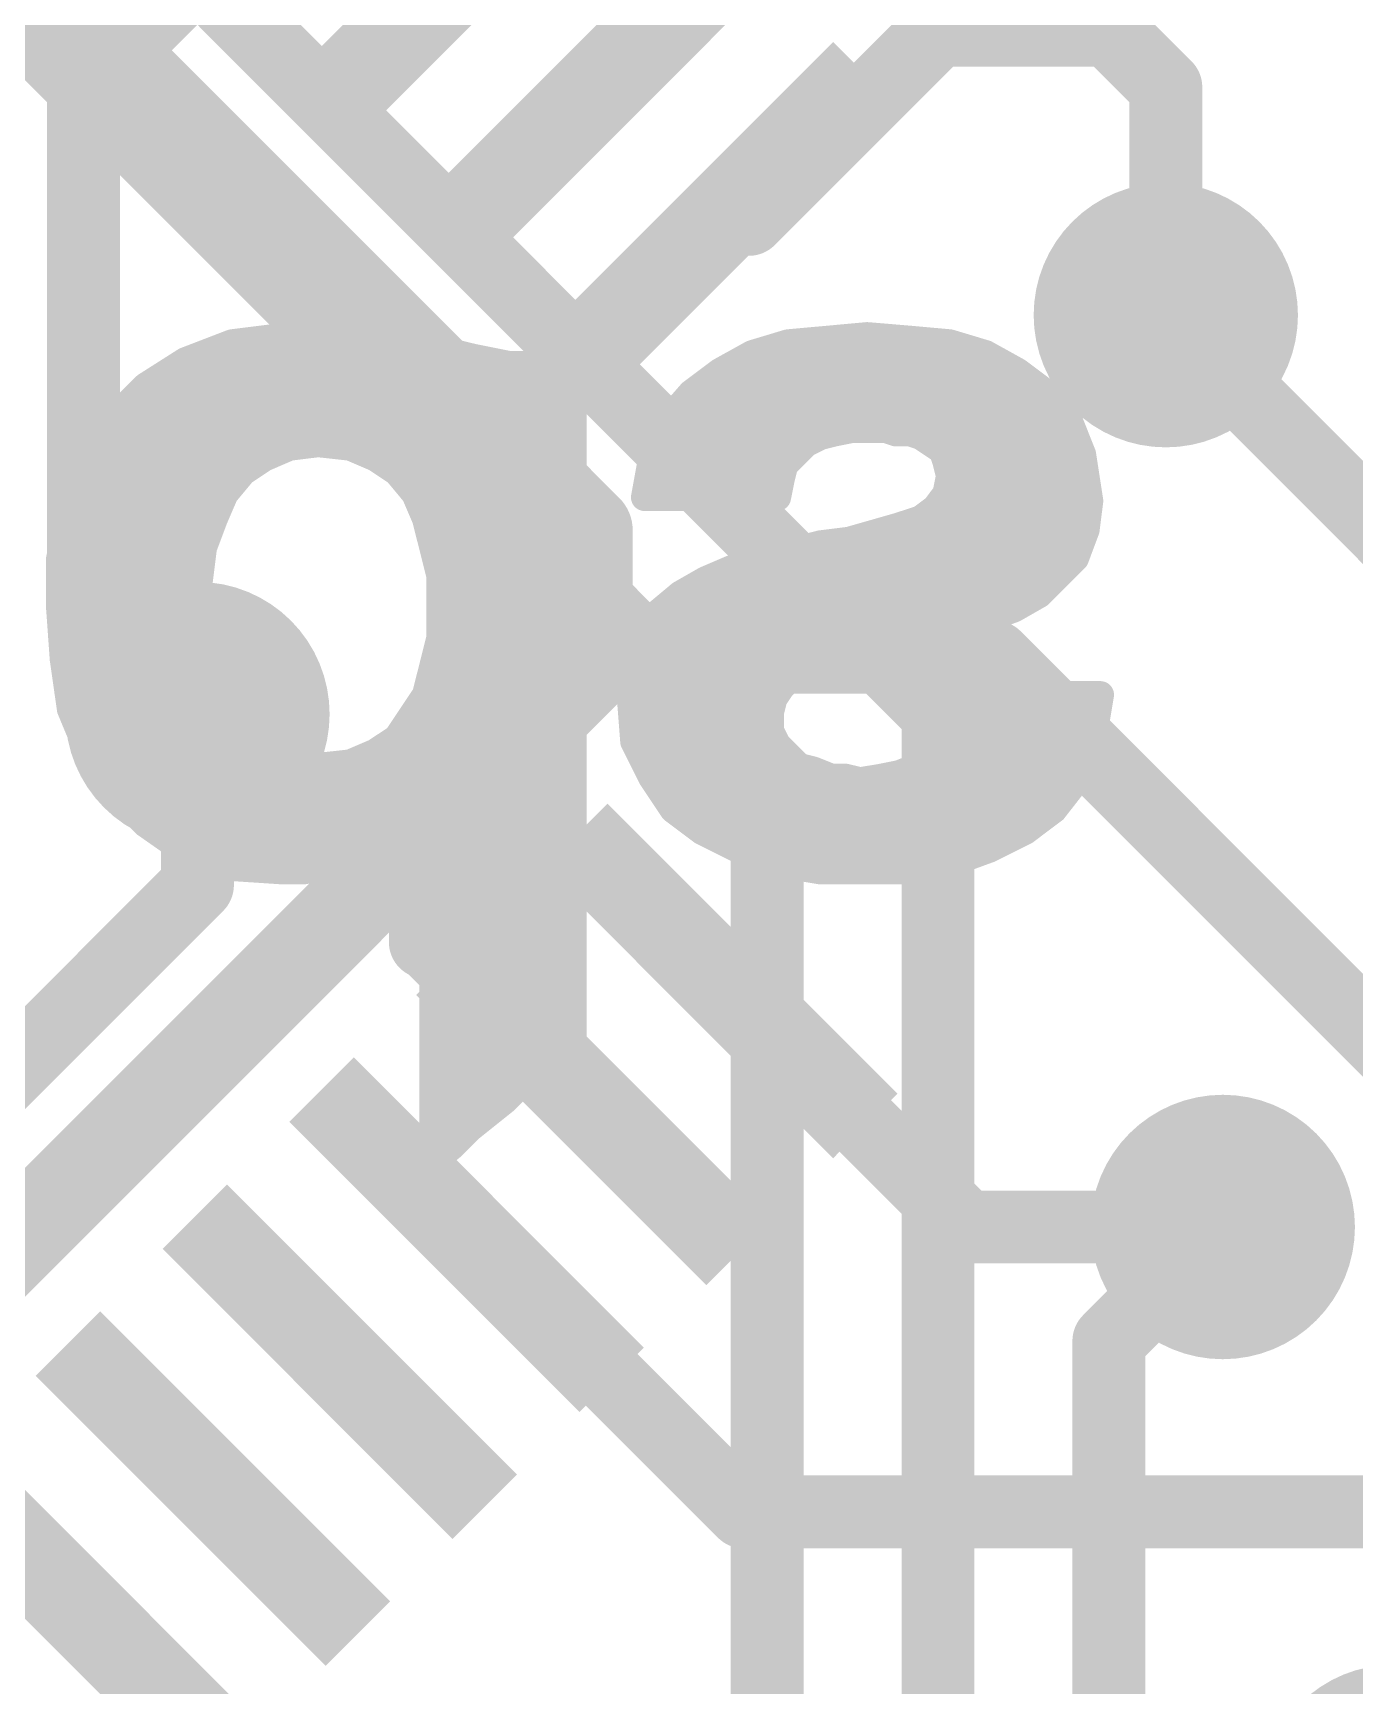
# Model space of a CAD drawing. Extents: x -17.9 to 25.5, y -0.1 to 79.8.
# Drawn here: x 15.734 to 19.418, y 33.805 to 38.41 of the extents above; entities that cross this region are included whole.
import ezdxf

# ---------------------------------------------------------------- set-up
doc = ezdxf.new("R2010")
doc.units = 0
for name, color, linetype in [('1', 12, 'CONTINUOUS'), ('16', 132, 'CONTINUOUS'), ('18', 110, 'CONTINUOUS'), ('21', 41, 'CONTINUOUS'), ('22', 40, 'CONTINUOUS')]:
    doc.layers.add(name, color=color, linetype=linetype)

# ---------------------------------------------------------------- blocks, each defined once
blk = doc.blocks.new('RECT')
blk.add_solid([(-0.5, -0.5), (0.5, -0.5), (-0.5, 0.5), (0.5, 0.5)])
blk = doc.blocks.new('ROUNDV')
at = {"const_width": 0.5}
blk.add_lwpolyline([(0, -0.25, 1), (0, 0.25, 1), (0, -0.25)], format="xyb", dxfattribs=at)

msp = doc.modelspace()

# ---------------------------------------------------------------- linework, layer by layer
at = {"layer": '1', "const_width": 0.2032}
for points in [[(17.2962, 38.2512), (18.0975, 39.0525)], [(16.5676, 38.9513), (15.875, 38.2587)], [(17.7294, 37.8907), (18.2563, 38.4175)], [(18.2563, 38.4175), (18.7325, 38.4175)], [(18.7325, 38.4175), (18.8912, 38.2587)], [(15.875, 38.2587), (15.875, 36.83)], [(17.2962, 38.2442), (17.2962, 38.2512)], [(18.8912, 38.2587), (18.8912, 37.6238)], [(17.6497, 37.8907), (17.7294, 37.8907)], [(15.875, 36.83), (16.1925, 36.5125)], [(17.3038, 36.6713), (16.8275, 36.195)], [(18.415, 36.6713), (17.3038, 36.6713)], [(20.0025, 35.0838), (18.415, 36.6713)], [(16.8275, 36.195), (16.8275, 35.8775)], [(16.8275, 35.8775), (16.8345, 35.8775)], [(16.8345, 35.8775), (17.2962, 35.4158)], [(18.3353, 35.0838), (17.6497, 35.7693)], [(14.4823, 35.4013), (15.882, 34.0016)], [(19.05, 35.0838), (18.3353, 35.0838)], [(17.7149, 34.29), (16.9426, 35.0622)], [(17.7149, 34.29), (20.1613, 34.29)], [(15.882, 34.0016), (15.882, 33.9655)], [(15.882, 33.9655), (16.9863, 32.8612)]]:
    msp.add_lwpolyline(points, dxfattribs=at)
at = {"layer": '1', "const_width": 0.1016}
for points in [[(18.2563, 38.4683, 1), (18.2563, 38.3667)], [(18.2922, 38.3816, 1), (18.2203, 38.4534)], [(18.7684, 38.4534, 1), (18.6966, 38.3816)], [(18.7325, 38.3667, 1), (18.7325, 38.4683)], [(15.9258, 38.2587, 1), (15.8242, 38.2587)], [(17.347, 38.2512, 1), (17.2454, 38.2512)], [(18.942, 38.2587, 1), (18.8405, 38.2587)], [(15.8391, 38.2947, 1), (15.9109, 38.2228)], [(17.2603, 38.2871, 1), (17.3321, 38.2153)], [(18.8553, 38.2228, 1), (18.9272, 38.2947)], [(17.2454, 38.2442, 1), (17.347, 38.2442)], [(17.6497, 37.9415, 1), (17.6497, 37.8399)], [(17.7294, 37.8399, 1), (17.7294, 37.9415)], [(17.6935, 37.9266, 1), (17.7653, 37.8547)], [(18.8405, 37.6238, 1), (18.942, 37.6238)], [(15.9109, 36.8659, 1), (15.8391, 36.7941)], [(15.8242, 36.83, 1), (15.9258, 36.83)], [(17.3038, 36.7221, 1), (17.3038, 36.6204)], [(17.3397, 36.6353, 1), (17.2678, 36.7072)], [(18.4509, 36.7072, 1), (18.3791, 36.6353)], [(18.415, 36.6204, 1), (18.415, 36.7221)], [(16.1566, 36.4766, 1), (16.2284, 36.5484)], [(16.8783, 36.195, 1), (16.7767, 36.195)], [(16.7916, 36.2309, 1), (16.8634, 36.1591)], [(16.8275, 35.9283, 1), (16.8275, 35.8267)], [(16.8704, 35.9134, 1), (16.7986, 35.8416)], [(16.8345, 35.8267, 1), (16.8345, 35.9283)], [(16.7767, 35.8775, 1), (16.8783, 35.8775)], [(17.6857, 35.8053, 1), (17.6138, 35.7334)], [(17.2603, 35.3799, 1), (17.3321, 35.4517)], [(18.3353, 35.1346, 1), (18.3353, 35.0329)], [(19.05, 35.0329, 1), (19.05, 35.1346)], [(16.9786, 35.0982, 1), (16.9067, 35.0263)], [(18.2994, 35.0478, 1), (18.3713, 35.1197)], [(17.7149, 34.3408, 1), (17.7149, 34.2392)], [(17.679, 34.2541, 1), (17.7508, 34.3259)], [(15.9328, 34.0016, 1), (15.8312, 34.0016)], [(15.8461, 33.9657, 1), (15.9179, 34.0375)], [(15.9179, 34.0014, 1), (15.8461, 33.9296)], [(15.8312, 33.9655, 1), (15.9328, 33.9655)]]:
    msp.add_lwpolyline(points, format="xyb", dxfattribs=at)
at = {"layer": '16', "const_width": 0.2032}
for points in [[(17.78, 36.3538), (14.7637, 39.37)], [(18.2563, 36.5125), (15.5575, 39.2112)], [(20.7963, 35.7188), (18.8912, 37.6238)], [(16.1925, 36.0363), (16.1925, 36.5125)], [(18.2563, 36.5125), (18.2563, 24.9238)], [(17.78, 36.3538), (17.78, 24.6063)], [(15.5575, 35.4013), (16.1925, 36.0363)], [(18.7325, 34.7662), (19.05, 35.0838)], [(18.7325, 25.5587), (18.7325, 34.7662)]]:
    msp.add_lwpolyline(points, dxfattribs=at)
at = {"layer": '16', "const_width": 0.1016}
for points in [[(18.9272, 37.6597, 1), (18.8553, 37.5878)], [(16.2433, 36.5125, 1), (16.1417, 36.5125)], [(18.3071, 36.5125, 1), (18.2055, 36.5125)], [(18.2203, 36.4766, 1), (18.2922, 36.5484)], [(17.8308, 36.3538, 1), (17.7292, 36.3538)], [(17.7441, 36.3178, 1), (17.8159, 36.3897)], [(16.2284, 36.0003, 1), (16.1566, 36.0722)], [(16.1417, 36.0363, 1), (16.2433, 36.0363)], [(19.0859, 35.0478, 1), (19.0141, 35.1197)], [(18.7833, 34.7662, 1), (18.6817, 34.7662)], [(18.6966, 34.8022, 1), (18.7684, 34.7303)]]:
    msp.add_lwpolyline(points, format="xyb", dxfattribs=at)
at = {"layer": '21', "const_width": 0.254}
for points in [[(12.8945, 41.4085), (17.2785, 37.0245)], [(17.2785, 37.0245), (17.2785, 36.6355)], [(17.2785, 36.6355), (12.8945, 32.2515)]]:
    msp.add_lwpolyline(points, dxfattribs=at)
at = {"layer": '21', "const_width": 0.127}
for points in [[(17.342, 37.0245, 1), (17.215, 37.0245)], [(17.2336, 36.9796, 1), (17.3234, 37.0694)], [(17.3234, 36.5906, 1), (17.2336, 36.6804)], [(17.215, 36.6355, 1), (17.342, 36.6355)]]:
    msp.add_lwpolyline(points, format="xyb", dxfattribs=at)
at = {"layer": '22', "const_width": 0.0762}
for points in [[(16.2888, 37.5463), (16.1588, 37.4963)], [(16.4488, 37.5663), (16.2888, 37.5463)], [(16.5087, 37.5562), (16.4488, 37.5663)], [(16.5688, 37.5463), (16.5087, 37.5562)], [(16.6288, 37.5363), (16.5688, 37.5463)], [(16.6888, 37.5063), (16.6288, 37.5363)], [(17.8388, 37.5463), (17.7387, 37.5162)], [(17.9488, 37.5562), (17.8388, 37.5463)], [(18.0587, 37.5663), (17.9488, 37.5562)], [(18.1788, 37.5562), (18.0587, 37.5663)], [(18.2888, 37.5463), (18.1788, 37.5562)], [(18.3888, 37.5162), (18.2888, 37.5463)], [(16.1588, 37.4963), (16.0488, 37.4263)], [(16.1496, 37.4904), (16.7152, 37.4904)], [(16.7387, 37.4763), (16.6888, 37.5063)], [(16.9187, 37.5162), (16.8688, 37.5263)], [(16.8688, 37.5263), (16.8688, 37.3463)], [(16.8688, 37.4904), (17.038, 37.4904)], [(16.9588, 37.5063), (16.9187, 37.5162)], [(17.0087, 37.4963), (16.9588, 37.5063)], [(17.0587, 37.4862), (17.0087, 37.4963)], [(17.0988, 37.4862), (17.0587, 37.4862)], [(17.1487, 37.4763), (17.0988, 37.4862)], [(17.7387, 37.5162), (17.6487, 37.4663)], [(17.6922, 37.4904), (18.4353, 37.4904)], [(18.4788, 37.4663), (18.3888, 37.5162)], [(16.7888, 37.4462), (16.7387, 37.4763)], [(16.8287, 37.3963), (16.7888, 37.4462)], [(17.1888, 37.4663), (17.1487, 37.4763)], [(17.2387, 37.4563), (17.1888, 37.4663)], [(17.2387, 35.6163), (17.2387, 37.4563)], [(17.6487, 37.4663), (17.5688, 37.4063)], [(18.5587, 37.4063), (18.4788, 37.4663)], [(16.0488, 37.4263), (15.9588, 37.3362)], [(16.0367, 37.4142), (16.8144, 37.4142)], [(16.8688, 37.3463), (16.8287, 37.3963)], [(16.8688, 37.4142), (17.2387, 37.4142)], [(17.5688, 37.4063), (17.4988, 37.3263)], [(17.5794, 37.4142), (18.5481, 37.4142)], [(18.6188, 37.3362), (18.5587, 37.4063)], [(15.9588, 37.3362), (15.8887, 37.2163)], [(15.9605, 37.338), (17.2387, 37.338)], [(17.4988, 37.3263), (17.4588, 37.2263)], [(17.509, 37.338), (18.6173, 37.338)], [(17.9688, 37.2963), (18.0188, 37.3062)], [(18.0188, 37.3062), (18.1088, 37.3062)], [(18.1088, 37.3062), (18.1388, 37.2963)], [(18.6588, 37.2362), (18.6188, 37.3362)], [(15.9153, 37.2618), (16.4931, 37.2618)], [(16.3788, 37.2263), (16.4488, 37.2563)], [(16.4488, 37.2563), (16.5288, 37.2662)], [(16.5288, 37.2662), (16.6188, 37.2563)], [(16.5688, 37.2618), (17.2387, 37.2618)], [(16.6188, 37.2563), (16.6888, 37.2263)], [(17.473, 37.2618), (17.8843, 37.2618)], [(17.8588, 37.2362), (17.8888, 37.2662)], [(17.8888, 37.2662), (17.9288, 37.2863)], [(17.9288, 37.2863), (17.9688, 37.2963)], [(18.1388, 37.2963), (18.1788, 37.2963)], [(18.1788, 37.2963), (18.2088, 37.2863)], [(18.2088, 37.2863), (18.2387, 37.2662)], [(18.2387, 37.2662), (18.2688, 37.2463)], [(18.2454, 37.2618), (18.6485, 37.2618)], [(15.8887, 37.2163), (15.8388, 37.0862)], [(16.3188, 37.1863), (16.3788, 37.2263)], [(16.6888, 37.2263), (16.7488, 37.1863)], [(17.4588, 37.2263), (17.4388, 37.1163)], [(17.8287, 37.2063), (17.8588, 37.2362)], [(18.2688, 37.2463), (18.2788, 37.2163)], [(18.2788, 37.2163), (18.2888, 37.1763)], [(18.6788, 37.1063), (18.6588, 37.2362)], [(15.877, 37.1856), (16.3182, 37.1856)], [(16.2688, 37.1262), (16.3188, 37.1863)], [(16.7488, 37.1863), (16.7988, 37.1262)], [(16.7493, 37.1856), (17.2387, 37.1856)], [(17.4514, 37.1856), (17.8236, 37.1856)], [(17.8087, 37.1163), (17.8188, 37.1663)], [(17.8188, 37.1663), (17.8287, 37.2063)], [(18.2888, 37.1763), (18.2788, 37.1262)], [(18.2864, 37.1856), (18.6665, 37.1856)], [(16.2387, 37.0562), (16.2688, 37.1262)], [(16.7988, 37.1262), (16.8287, 37.0562)], [(18.2788, 37.1262), (18.2488, 37.0862)], [(15.8388, 37.0862), (15.8088, 36.9462)], [(15.8477, 37.1094), (16.2615, 37.1094)], [(16.806, 37.1094), (17.2387, 37.1094)], [(17.4388, 37.1163), (17.8087, 37.1163)], [(18.2488, 37.0862), (18.2088, 37.0562)], [(18.2661, 37.1094), (18.6783, 37.1094)], [(18.6687, 37.0263), (18.6788, 37.1063)], [(15.8274, 37.0332), (16.2301, 37.0332)], [(16.2088, 36.9763), (16.2387, 37.0562)], [(16.8287, 37.0562), (16.8488, 36.9763)], [(16.8345, 37.0332), (17.2387, 37.0332)], [(18.1487, 37.0363), (18.0787, 37.0162)], [(18.1381, 37.0332), (18.6696, 37.0332)], [(18.2088, 37.0562), (18.1487, 37.0363)], [(18.6388, 36.9462), (18.6687, 37.0263)], [(17.9288, 36.9862), (17.8488, 36.9663)], [(18.0087, 36.9963), (17.9288, 36.9862)], [(18.0787, 37.0162), (18.0087, 36.9963)], [(15.8088, 36.9462), (15.8088, 36.8062)], [(15.8111, 36.957), (16.2063, 36.957)], [(16.1988, 36.8963), (16.2088, 36.9763)], [(16.8488, 36.9763), (16.8688, 36.8963)], [(16.8536, 36.957), (17.2387, 36.957)], [(17.7587, 36.9462), (17.6788, 36.9163)], [(17.8488, 36.9663), (17.7587, 36.9462)], [(17.8071, 36.957), (18.6428, 36.957)], [(18.5888, 36.8963), (18.6388, 36.9462)], [(16.1888, 36.8163), (16.1988, 36.8963)], [(16.8688, 36.8963), (16.8688, 36.7263)], [(17.6788, 36.9163), (17.6088, 36.8863)], [(18.5388, 36.8463), (18.5888, 36.8963)], [(15.8088, 36.8808), (16.1968, 36.8808)], [(16.8688, 36.8808), (17.2387, 36.8808)], [(17.5388, 36.8463), (17.4788, 36.7963)], [(17.6088, 36.8863), (17.5388, 36.8463)], [(17.5992, 36.8808), (18.5733, 36.8808)], [(18.4688, 36.8062), (18.5388, 36.8463)], [(16.1888, 36.8163), (15.8088, 36.8062)], [(15.8088, 36.8062), (16.1888, 36.8163)], [(15.8088, 36.8062), (15.8188, 36.6663)], [(15.8089, 36.8046), (16.19, 36.8046)], [(16.1988, 36.7263), (16.1888, 36.8163)], [(16.8688, 36.8046), (17.2387, 36.8046)], [(17.4788, 36.7963), (17.4388, 36.7362)], [(17.4888, 36.8046), (18.4643, 36.8046)], [(18.3888, 36.7763), (18.4688, 36.8062)], [(18.2288, 36.7263), (18.3087, 36.7563)], [(18.3087, 36.7563), (18.3888, 36.7763)], [(15.8143, 36.7284), (16.1985, 36.7284)], [(16.2088, 36.6463), (16.1988, 36.7263)], [(16.8688, 36.7263), (16.8488, 36.6463)], [(16.8688, 36.7284), (17.2387, 36.7284)], [(17.4388, 36.7362), (17.4088, 36.6563)], [(17.4358, 36.7284), (18.2345, 36.7284)], [(18.0388, 36.6863), (18.1288, 36.7063)], [(18.1288, 36.7063), (18.2288, 36.7263)], [(15.8188, 36.6663), (15.8388, 36.5263)], [(17.8987, 36.6463), (17.9688, 36.6663)], [(17.9688, 36.6663), (18.0388, 36.6863)], [(15.8208, 36.6522), (16.208, 36.6522)], [(16.2288, 36.5663), (16.2088, 36.6463)], [(16.8488, 36.6463), (16.8287, 36.5663)], [(16.8502, 36.6522), (17.2387, 36.6522)], [(17.4088, 36.6563), (17.3987, 36.5663)], [(17.4083, 36.6522), (17.9196, 36.6522)], [(17.8188, 36.5862), (17.8488, 36.6163)], [(17.8488, 36.6163), (17.8987, 36.6463)], [(15.8316, 36.576), (16.2263, 36.576)], [(15.8887, 36.4063), (16.2288, 36.5663)], [(16.2288, 36.5663), (15.8887, 36.4063)], [(16.2688, 36.5063), (16.2288, 36.5663)], [(16.8287, 36.5663), (16.7888, 36.5063)], [(16.8312, 36.576), (17.2387, 36.576)], [(17.3987, 36.5663), (17.4088, 36.4363)], [(17.3998, 36.576), (17.8119, 36.576)], [(17.7988, 36.5562), (17.8188, 36.5862)], [(18.3388, 36.5663), (18.3287, 36.5063)], [(18.3888, 36.5663), (18.3388, 36.5663)], [(18.7088, 36.5663), (18.3888, 36.5663)], [(18.6888, 36.4462), (18.7088, 36.5663)], [(15.8388, 36.5263), (15.8887, 36.4063)], [(17.7888, 36.5162), (17.7988, 36.5562)], [(15.8498, 36.4998), (16.0875, 36.4998)], [(16.0875, 36.4998), (16.2731, 36.4998)], [(16.3087, 36.4462), (16.2688, 36.5063)], [(16.7888, 36.5063), (16.7488, 36.4462)], [(16.7844, 36.4998), (17.2387, 36.4998)], [(17.4039, 36.4998), (17.7888, 36.4998)], [(17.7888, 36.4663), (17.7888, 36.5162)], [(18.3287, 36.5063), (18.3087, 36.4663)], [(18.3255, 36.4998), (18.6977, 36.4998)], [(16.3688, 36.4063), (16.3087, 36.4462)], [(16.7488, 36.4462), (16.6888, 36.4063)], [(17.4088, 36.4363), (17.4588, 36.3362)], [(17.8087, 36.4263), (17.7888, 36.4663)], [(18.3087, 36.4663), (18.2888, 36.4163)], [(18.6487, 36.3362), (18.6888, 36.4462)], [(15.8815, 36.4236), (15.9256, 36.4236)], [(15.8887, 36.4063), (15.9588, 36.2963)], [(15.9256, 36.4236), (16.3427, 36.4236)], [(16.4388, 36.3762), (16.3688, 36.4063)], [(16.6888, 36.4063), (16.6188, 36.3762)], [(16.7148, 36.4236), (17.2387, 36.4236)], [(17.4151, 36.4236), (17.8114, 36.4236)], [(17.8388, 36.3963), (17.8087, 36.4263)], [(17.8688, 36.3663), (17.8388, 36.3963)], [(18.2488, 36.3863), (18.1988, 36.3663)], [(18.2888, 36.4163), (18.2488, 36.3863)], [(18.2917, 36.4236), (18.6805, 36.4236)], [(15.9262, 36.3474), (17.2387, 36.3474)], [(16.5288, 36.3663), (16.4388, 36.3762)], [(16.6188, 36.3762), (16.5288, 36.3663)], [(17.4532, 36.3474), (17.9309, 36.3474)], [(17.4588, 36.3362), (17.5188, 36.2463)], [(17.9088, 36.3563), (17.8688, 36.3663)], [(17.9588, 36.3362), (17.9088, 36.3563)], [(17.9988, 36.3362), (17.9588, 36.3362)], [(18.0388, 36.3263), (17.9988, 36.3362)], [(18.0988, 36.3362), (18.0388, 36.3263)], [(18.1487, 36.3463), (18.0988, 36.3362)], [(18.1988, 36.3663), (18.1487, 36.3463)], [(18.1516, 36.3474), (18.6528, 36.3474)], [(18.5787, 36.2463), (18.6487, 36.3362)], [(15.9588, 36.2963), (16.0488, 36.2063)], [(15.9838, 36.2712), (16.8367, 36.2712)], [(16.8087, 36.2362), (16.8488, 36.2863)], [(16.8488, 36.2863), (16.8488, 35.2662)], [(16.8488, 36.2712), (17.2387, 36.2712)], [(17.5021, 36.2712), (18.5982, 36.2712)], [(17.5188, 36.2463), (17.5988, 36.1863)], [(18.4988, 36.1863), (18.5787, 36.2463)], [(16.0488, 36.2063), (16.1487, 36.1363)], [(16.7688, 36.1962), (16.8087, 36.2362)], [(16.0648, 36.195), (16.7672, 36.195)], [(16.6687, 36.1262), (16.7188, 36.1563)], [(16.7188, 36.1563), (16.7688, 36.1962)], [(16.8488, 36.195), (17.2387, 36.195)], [(17.5871, 36.195), (18.5104, 36.195)], [(17.5988, 36.1863), (17.6988, 36.1363)], [(18.3987, 36.1363), (18.4988, 36.1863)], [(16.1487, 36.1363), (16.2788, 36.0862)], [(16.1941, 36.1188), (16.6464, 36.1188)], [(16.5488, 36.0862), (16.6088, 36.1063)], [(16.6088, 36.1063), (16.6687, 36.1262)], [(16.8488, 36.1188), (17.2387, 36.1188)], [(17.6988, 36.1363), (17.8087, 36.0963)], [(17.7467, 36.1188), (18.3508, 36.1188)], [(18.2888, 36.0963), (18.3987, 36.1363)], [(16.2788, 36.0862), (16.4288, 36.0763)], [(16.4288, 36.0763), (16.4887, 36.0763)], [(16.4887, 36.0763), (16.5488, 36.0862)], [(17.8087, 36.0963), (17.9288, 36.0763)], [(17.9288, 36.0763), (18.1687, 36.0763)], [(18.1687, 36.0763), (18.2888, 36.0963)], [(16.8488, 36.0426), (17.2387, 36.0426)], [(16.8488, 35.9664), (17.2387, 35.9664)], [(16.8488, 35.8902), (17.2387, 35.8902)], [(16.8488, 35.814), (17.2387, 35.814)], [(16.8488, 35.7378), (17.2387, 35.7378)], [(16.8488, 35.6616), (17.2387, 35.6616)], [(17.1888, 35.5663), (17.2387, 35.6163)], [(16.8488, 35.5854), (17.2079, 35.5854)], [(17.1388, 35.5263), (17.1888, 35.5663)], [(16.8488, 35.5092), (17.1217, 35.5092)], [(17.0988, 35.4862), (17.1388, 35.5263)], [(17.0488, 35.4363), (17.0988, 35.4862)], [(16.8488, 35.433), (17.0447, 35.433)], [(16.9988, 35.3963), (17.0488, 35.4363)], [(16.9488, 35.3563), (16.9988, 35.3963)], [(16.8488, 35.3568), (16.9494, 35.3568)], [(16.8987, 35.3062), (16.9488, 35.3563)], [(16.8488, 35.2662), (16.8987, 35.3062)], [(16.8488, 35.2806), (16.8667, 35.2806)]]:
    msp.add_lwpolyline(points, dxfattribs=at)
at = {"layer": '22', "const_width": 0.0381}
for points in [[(16.2864, 37.5652, 1), (16.2911, 37.5273)], [(16.2956, 37.5285, 1), (16.2819, 37.564)], [(16.4519, 37.585, 1), (16.4456, 37.5475)], [(16.4511, 37.5473, 1), (16.4464, 37.5852)], [(16.5119, 37.575, 1), (16.5056, 37.5375)], [(16.5056, 37.5375, 1), (16.5119, 37.575)], [(16.5719, 37.565, 1), (16.5656, 37.5275)], [(16.5656, 37.5275, 1), (16.5719, 37.565)], [(16.6373, 37.5533, 1), (16.6202, 37.5192)], [(16.6256, 37.5175, 1), (16.6319, 37.555)], [(17.837, 37.5652, 1), (17.8405, 37.5273)], [(17.8442, 37.528, 1), (17.8333, 37.5645)], [(17.947, 37.5752, 1), (17.9505, 37.5373)], [(17.9505, 37.5373, 1), (17.947, 37.5752)], [(18.0603, 37.5852, 1), (18.0572, 37.5473)], [(18.0605, 37.5473, 1), (18.057, 37.5852)], [(18.1805, 37.5752, 1), (18.177, 37.5373)], [(18.1772, 37.5373, 1), (18.1803, 37.5752)], [(18.2942, 37.5645, 1), (18.2833, 37.528)], [(18.287, 37.5273, 1), (18.2905, 37.5652)], [(16.1496, 37.5095, 1), (16.1496, 37.4714)], [(16.1519, 37.514, 1), (16.1656, 37.4785)], [(16.169, 37.4802, 1), (16.1485, 37.5123)], [(16.6986, 37.5226, 1), (16.6789, 37.4899)], [(16.6802, 37.4892, 1), (16.6973, 37.5233)], [(16.7152, 37.4714, 1), (16.7152, 37.5095)], [(16.8878, 37.5263, 1), (16.8497, 37.5263)], [(16.8725, 37.5449, 1), (16.865, 37.5076)], [(16.8688, 37.5095, 1), (16.8688, 37.4714)], [(16.9234, 37.5347, 1), (16.9141, 37.4978)], [(16.915, 37.4976, 1), (16.9225, 37.5349)], [(16.9625, 37.5249, 1), (16.955, 37.4876)], [(16.9541, 37.4878, 1), (16.9634, 37.5247)], [(17.0125, 37.5149, 1), (17.005, 37.4776)], [(17.005, 37.4776, 1), (17.0125, 37.5149)], [(17.038, 37.4714, 1), (17.038, 37.5095)], [(17.0587, 37.5053, 1), (17.0587, 37.4672)], [(17.055, 37.4676, 1), (17.0625, 37.5049)], [(17.1025, 37.5049, 1), (17.095, 37.4676)], [(17.0988, 37.4672, 1), (17.0988, 37.5053)], [(17.6922, 37.5095, 1), (17.6922, 37.4714)], [(17.7333, 37.5345, 1), (17.7442, 37.498)], [(17.748, 37.4996, 1), (17.7295, 37.5329)], [(18.398, 37.5329, 1), (18.3795, 37.4996)], [(18.3833, 37.498, 1), (18.3942, 37.5345)], [(18.4353, 37.4714, 1), (18.4353, 37.5095)], [(16.7486, 37.4926, 1), (16.7289, 37.4599)], [(16.7289, 37.4599, 1), (16.7486, 37.4926)], [(16.8036, 37.4582, 1), (16.7739, 37.4343)], [(16.7789, 37.4299, 1), (16.7986, 37.4626)], [(17.1534, 37.4947, 1), (17.1441, 37.4578)], [(17.145, 37.4576, 1), (17.1525, 37.4949)], [(17.1925, 37.4849, 1), (17.185, 37.4476)], [(17.1841, 37.4478, 1), (17.1934, 37.4847)], [(17.2578, 37.4563, 1), (17.2197, 37.4563)], [(17.235, 37.4376, 1), (17.2425, 37.4749)], [(17.6395, 37.4829, 1), (17.658, 37.4496)], [(17.6602, 37.451, 1), (17.6373, 37.4815)], [(18.4902, 37.4815, 1), (18.4673, 37.451)], [(18.4695, 37.4496, 1), (18.488, 37.4829)], [(16.0367, 37.4333, 1), (16.0367, 37.3952)], [(16.0385, 37.4423, 1), (16.059, 37.4102)], [(16.0622, 37.4128, 1), (16.0353, 37.4397)], [(16.8436, 37.4082, 1), (16.8139, 37.3843)], [(16.8144, 37.3952, 1), (16.8144, 37.4333)], [(16.8688, 37.4333, 1), (16.8688, 37.3952)], [(17.2387, 37.3952, 1), (17.2387, 37.4333)], [(17.5573, 37.4215, 1), (17.5802, 37.391)], [(17.5831, 37.3937, 1), (17.5544, 37.4188)], [(17.5794, 37.4333, 1), (17.5794, 37.3952)], [(18.5732, 37.4186, 1), (18.5443, 37.3939)], [(18.5473, 37.391, 1), (18.5702, 37.4215)], [(18.5481, 37.3952, 1), (18.5481, 37.4333)], [(16.8139, 37.3843, 1), (16.8436, 37.4082)], [(15.9453, 37.3497, 1), (15.9722, 37.3228)], [(15.9605, 37.3571, 1), (15.9605, 37.319)], [(15.9752, 37.3267, 1), (15.9423, 37.3458)], [(16.8497, 37.3463, 1), (16.8878, 37.3463)], [(16.8539, 37.3343, 1), (16.8836, 37.3582)], [(17.2387, 37.319, 1), (17.2387, 37.3571)], [(17.4844, 37.3388, 1), (17.5131, 37.3137)], [(17.5164, 37.3192, 1), (17.4811, 37.3333)], [(17.509, 37.3571, 1), (17.509, 37.319)], [(18.0188, 37.3253, 1), (18.0188, 37.2872)], [(18.0225, 37.2876, 1), (18.015, 37.3249)], [(18.1148, 37.3243, 1), (18.1027, 37.2882)], [(18.1088, 37.2872, 1), (18.1088, 37.3253)], [(18.6364, 37.3433, 1), (18.6011, 37.3292)], [(18.6043, 37.3239, 1), (18.6332, 37.3486)], [(18.6173, 37.319, 1), (18.6173, 37.3571)], [(15.9153, 37.2809, 1), (15.9153, 37.2428)], [(16.4464, 37.2752, 1), (16.4511, 37.2373)], [(16.4563, 37.2387, 1), (16.4412, 37.2738)], [(16.4931, 37.2428, 1), (16.4931, 37.2809)], [(16.5309, 37.2852, 1), (16.5266, 37.2473)], [(16.5311, 37.2473, 1), (16.5264, 37.2852)], [(16.5688, 37.2809, 1), (16.5688, 37.2428)], [(16.6263, 37.2738, 1), (16.6112, 37.2387)], [(16.6166, 37.2373, 1), (16.6209, 37.2752)], [(17.2387, 37.2428, 1), (17.2387, 37.2809)], [(17.473, 37.2809, 1), (17.473, 37.2428)], [(17.8802, 37.2833, 1), (17.8973, 37.2492)], [(17.9022, 37.2528, 1), (17.8753, 37.2797)], [(17.8843, 37.2428, 1), (17.8843, 37.2809)], [(17.9241, 37.3047, 1), (17.9334, 37.2678)], [(17.9373, 37.2692, 1), (17.9202, 37.3033)], [(17.965, 37.3149, 1), (17.9725, 37.2776)], [(17.9734, 37.2778, 1), (17.9641, 37.3147)], [(18.1388, 37.3153, 1), (18.1388, 37.2772)], [(18.1327, 37.2782, 1), (18.1448, 37.3143)], [(18.1848, 37.3143, 1), (18.1727, 37.2782)], [(18.1788, 37.2772, 1), (18.1788, 37.3153)], [(18.2193, 37.3021, 1), (18.1982, 37.2704)], [(18.2027, 37.2682, 1), (18.2148, 37.3043)], [(18.2493, 37.2821, 1), (18.2282, 37.2504)], [(18.2454, 37.2809, 1), (18.2454, 37.2428)], [(18.2282, 37.2504, 1), (18.2493, 37.2821)], [(18.6485, 37.2428, 1), (18.6485, 37.2809)], [(15.9065, 37.2094, 1), (15.871, 37.2231)], [(16.3712, 37.2438, 1), (16.3863, 37.2087)], [(16.3893, 37.2104, 1), (16.3682, 37.2421)], [(16.6993, 37.2421, 1), (16.6782, 37.2104)], [(16.6812, 37.2087, 1), (16.6963, 37.2438)], [(17.4411, 37.2333, 1), (17.4764, 37.2192)], [(17.4775, 37.2228, 1), (17.44, 37.2297)], [(17.8453, 37.2497, 1), (17.8722, 37.2228)], [(17.8722, 37.2228, 1), (17.8453, 37.2497)], [(18.2868, 37.2523, 1), (18.2507, 37.2402)], [(18.2582, 37.2304, 1), (18.2793, 37.2621)], [(18.2972, 37.2209, 1), (18.2603, 37.2116)], [(18.6776, 37.2391, 1), (18.6399, 37.2334)], [(18.6411, 37.2292, 1), (18.6764, 37.2433)], [(15.877, 37.2047, 1), (15.877, 37.1666)], [(15.8723, 37.2258, 1), (15.9052, 37.2067)], [(16.3082, 37.2021, 1), (16.3293, 37.1704)], [(16.3334, 37.1741, 1), (16.3041, 37.1984)], [(16.3182, 37.1666, 1), (16.3182, 37.2047)], [(16.7634, 37.1984, 1), (16.7341, 37.1741)], [(16.7493, 37.2047, 1), (16.7493, 37.1666)], [(16.7382, 37.1704, 1), (16.7593, 37.2021)], [(17.2387, 37.1666, 1), (17.2387, 37.2047)], [(17.4514, 37.2047, 1), (17.4514, 37.1666)], [(17.8374, 37.1625, 1), (17.8001, 37.17)], [(17.8153, 37.2197, 1), (17.8422, 37.1928)], [(17.8472, 37.2016, 1), (17.8103, 37.2109)], [(17.8236, 37.1666, 1), (17.8236, 37.2047)], [(18.2607, 37.2102, 1), (18.2968, 37.2223)], [(18.2864, 37.2047, 1), (18.2864, 37.1666)], [(18.3074, 37.1725, 1), (18.2701, 37.18)], [(18.6665, 37.1666, 1), (18.6665, 37.2047)], [(16.2541, 37.1384, 1), (16.2834, 37.1141)], [(16.2863, 37.1187, 1), (16.2512, 37.1338)], [(16.8163, 37.1338, 1), (16.7812, 37.1187)], [(16.7841, 37.1141, 1), (16.8134, 37.1384)], [(17.8003, 37.1709, 1), (17.8372, 37.1616)], [(18.294, 37.1148, 1), (18.2635, 37.1377)], [(18.2703, 37.1716, 1), (18.3072, 37.1809)], [(15.821, 37.0931, 1), (15.8565, 37.0794)], [(15.8574, 37.0823, 1), (15.8201, 37.0902)], [(15.8477, 37.1285, 1), (15.8477, 37.0904)], [(16.2615, 37.0904, 1), (16.2615, 37.1285)], [(16.806, 37.1285, 1), (16.806, 37.0904)], [(17.2387, 37.0904, 1), (17.2387, 37.1285)], [(17.42, 37.1197, 1), (17.4575, 37.1128)], [(17.4388, 37.1353, 1), (17.4388, 37.0972)], [(17.7901, 37.12, 1), (17.8274, 37.1125)], [(17.8087, 37.0972, 1), (17.8087, 37.1353)], [(18.2335, 37.0977, 1), (18.264, 37.0748)], [(18.2602, 37.071, 1), (18.2373, 37.1015)], [(18.2661, 37.1285, 1), (18.2661, 37.0904)], [(18.2601, 37.13, 1), (18.2974, 37.1225)], [(18.6977, 37.1039, 1), (18.6598, 37.1086)], [(18.6599, 37.1034, 1), (18.6976, 37.1091)], [(18.6783, 37.0904, 1), (18.6783, 37.1285)], [(15.8274, 37.0523, 1), (15.8274, 37.0142)], [(16.2212, 37.0638, 1), (16.2563, 37.0487)], [(16.2566, 37.0496, 1), (16.2209, 37.0629)], [(16.2301, 37.0142, 1), (16.2301, 37.0523)], [(16.8472, 37.0609, 1), (16.8103, 37.0516)], [(16.8112, 37.0487, 1), (16.8463, 37.0638)], [(16.8345, 37.0523, 1), (16.8345, 37.0142)], [(17.2387, 37.0142, 1), (17.2387, 37.0523)], [(18.1381, 37.0523, 1), (18.1381, 37.0142)], [(18.1427, 37.0543, 1), (18.1548, 37.0182)], [(18.154, 37.0179, 1), (18.1435, 37.0546)], [(18.1973, 37.0715, 1), (18.2202, 37.041)], [(18.2148, 37.0382, 1), (18.2027, 37.0743)], [(18.6866, 37.0196, 1), (18.6509, 37.0329)], [(18.6696, 37.0142, 1), (18.6696, 37.0523)], [(17.9264, 37.0052, 1), (17.9311, 36.9673)], [(17.9334, 36.9678, 1), (17.9241, 37.0047)], [(18.0035, 37.0146, 1), (18.014, 36.9779)], [(18.0111, 36.9773, 1), (18.0064, 37.0152)], [(18.0735, 37.0346, 1), (18.084, 36.9979)], [(18.084, 36.9979, 1), (18.0735, 37.0346)], [(18.6498, 37.0286, 1), (18.6877, 37.0239)], [(15.8278, 36.9462, 1), (15.7897, 36.9462)], [(15.8111, 36.9761, 1), (15.8111, 36.938)], [(16.1909, 36.9829, 1), (16.2266, 36.9696)], [(16.2277, 36.9739, 1), (16.1898, 36.9786)], [(16.2063, 36.938, 1), (16.2063, 36.9761)], [(16.8672, 36.9809, 1), (16.8303, 36.9716)], [(16.8303, 36.9716, 1), (16.8672, 36.9809)], [(16.8536, 36.9761, 1), (16.8536, 36.938)], [(17.2387, 36.938, 1), (17.2387, 36.9761)], [(17.7546, 36.9648, 1), (17.7629, 36.9277)], [(17.7654, 36.9284, 1), (17.7521, 36.9641)], [(17.8071, 36.9761, 1), (17.8071, 36.938)], [(17.8441, 36.9847, 1), (17.8534, 36.9478)], [(17.8529, 36.9477, 1), (17.8446, 36.9848)], [(18.6209, 36.9529, 1), (18.6566, 36.9396)], [(18.6522, 36.9328, 1), (18.6253, 36.9597)], [(18.6428, 36.938, 1), (18.6428, 36.9761)], [(15.7901, 36.9502, 1), (15.8274, 36.9423)], [(16.2177, 36.8939, 1), (16.1798, 36.8986)], [(16.8878, 36.8963, 1), (16.8497, 36.8963)], [(17.6721, 36.9341, 1), (17.6854, 36.8984)], [(17.6863, 36.8987, 1), (17.6712, 36.9338)], [(18.5753, 36.9097, 1), (18.6022, 36.8828)], [(18.6022, 36.8828, 1), (18.5753, 36.9097)], [(15.8088, 36.8999, 1), (15.8088, 36.8618)], [(16.1798, 36.8986, 1), (16.2177, 36.8939)], [(16.1968, 36.8618, 1), (16.1968, 36.8999)], [(16.8688, 36.8999, 1), (16.8688, 36.8618)], [(16.8503, 36.8916, 1), (16.8872, 36.9009)], [(17.2387, 36.8618, 1), (17.2387, 36.8999)], [(17.5293, 36.8628, 1), (17.5482, 36.8297)], [(17.5509, 36.8316, 1), (17.5266, 36.8609)], [(17.5992, 36.8999, 1), (17.5992, 36.8618)], [(17.6012, 36.9038, 1), (17.6163, 36.8687)], [(17.6182, 36.8697, 1), (17.5993, 36.9028)], [(18.5482, 36.8297, 1), (18.5293, 36.8628)], [(18.5733, 36.8618, 1), (18.5733, 36.8999)], [(15.8278, 36.8076, 1), (15.7897, 36.8049)], [(15.8082, 36.8253, 1), (15.8093, 36.7872)], [(15.8082, 36.8253, 1), (15.8093, 36.7872)], [(15.8089, 36.8237, 1), (15.8089, 36.7856)], [(16.2077, 36.8184, 1), (16.1698, 36.8141)], [(16.1698, 36.8186, 1), (16.2077, 36.8139)], [(16.1893, 36.7972, 1), (16.1882, 36.8353)], [(16.1893, 36.7972, 1), (16.1882, 36.8353)], [(16.19, 36.7856, 1), (16.19, 36.8237)], [(16.8688, 36.8237, 1), (16.8688, 36.7856)], [(17.2387, 36.7856, 1), (17.2387, 36.8237)], [(17.4946, 36.7857, 1), (17.4629, 36.8068)], [(17.4888, 36.8237, 1), (17.4888, 36.7856)], [(18.4593, 36.8228, 1), (18.4782, 36.7897)], [(18.4754, 36.7884, 1), (18.4621, 36.8241)], [(18.4643, 36.7856, 1), (18.4643, 36.8237)], [(18.5253, 36.8597, 1), (18.5522, 36.8328)], [(15.7897, 36.8062, 1), (15.8278, 36.8062)], [(17.4666, 36.8109, 1), (17.4909, 36.7816)], [(18.3041, 36.7747, 1), (18.3134, 36.7378)], [(18.3154, 36.7384, 1), (18.3021, 36.7741)], [(18.3821, 36.7941, 1), (18.3954, 36.7584)], [(18.3934, 36.7578, 1), (18.3841, 36.7947)], [(15.8143, 36.7475, 1), (15.8143, 36.7094)], [(16.2177, 36.7286, 1), (16.1798, 36.7239)], [(16.1798, 36.7241, 1), (16.2177, 36.7284)], [(16.1985, 36.7094, 1), (16.1985, 36.7475)], [(16.8497, 36.7263, 1), (16.8878, 36.7263)], [(16.8688, 36.7475, 1), (16.8688, 36.7094)], [(16.8872, 36.7216, 1), (16.8503, 36.7309)], [(17.2387, 36.7094, 1), (17.2387, 36.7475)], [(17.4358, 36.7475, 1), (17.4358, 36.7094)], [(17.4229, 36.7468, 1), (17.4546, 36.7257)], [(17.4566, 36.7296, 1), (17.4209, 36.7429)], [(18.125, 36.7249, 1), (18.1325, 36.6876)], [(18.1329, 36.6877, 1), (18.1246, 36.7248)], [(18.2221, 36.7441, 1), (18.2354, 36.7084)], [(18.2325, 36.7076, 1), (18.225, 36.7449)], [(18.2345, 36.7094, 1), (18.2345, 36.7475)], [(15.8376, 36.6689, 1), (15.7999, 36.6636)], [(17.9635, 36.6846, 1), (17.974, 36.6479)], [(17.974, 36.6479, 1), (17.9635, 36.6846)], [(18.0346, 36.7048, 1), (18.0429, 36.6677)], [(18.044, 36.6679, 1), (18.0335, 36.7046)], [(15.7997, 36.6649, 1), (15.8378, 36.6676)], [(15.8208, 36.6713, 1), (15.8208, 36.6332)], [(16.2272, 36.6509, 1), (16.1903, 36.6416)], [(16.1898, 36.6439, 1), (16.2277, 36.6486)], [(16.208, 36.6332, 1), (16.208, 36.6713)], [(16.8303, 36.6509, 1), (16.8672, 36.6416)], [(16.8672, 36.6416, 1), (16.8303, 36.6509)], [(16.8502, 36.6713, 1), (16.8502, 36.6332)], [(17.2387, 36.6332, 1), (17.2387, 36.6713)], [(17.4083, 36.6713, 1), (17.4083, 36.6332)], [(17.3909, 36.6629, 1), (17.4266, 36.6496)], [(17.4277, 36.6541, 1), (17.3898, 36.6584)], [(17.8389, 36.6326, 1), (17.8586, 36.5999)], [(17.8622, 36.6028, 1), (17.8353, 36.6297)], [(17.8935, 36.6646, 1), (17.904, 36.6279)], [(17.9086, 36.6299, 1), (17.8889, 36.6626)], [(17.9196, 36.6332, 1), (17.9196, 36.6713)], [(15.8316, 36.5951, 1), (15.8316, 36.557)], [(16.2446, 36.5768, 1), (16.2129, 36.5557)], [(16.2369, 36.549, 1), (16.2206, 36.5835)], [(16.2369, 36.549, 1), (16.2206, 36.5835)], [(16.2263, 36.557, 1), (16.2263, 36.5951)], [(16.8312, 36.5951, 1), (16.8312, 36.557)], [(16.8446, 36.5557, 1), (16.8129, 36.5768)], [(17.2387, 36.557, 1), (17.2387, 36.5951)], [(17.4177, 36.5677, 1), (17.3798, 36.5648)], [(17.3998, 36.5951, 1), (17.3998, 36.557)], [(17.8053, 36.5997, 1), (17.8322, 36.5728)], [(17.8346, 36.5757, 1), (17.8029, 36.5968)], [(17.8119, 36.557, 1), (17.8119, 36.5951)], [(18.3388, 36.5853, 1), (18.3388, 36.5472)], [(18.3575, 36.5631, 1), (18.32, 36.5694)], [(18.3888, 36.5853, 1), (18.3888, 36.5472)], [(18.3888, 36.5472, 1), (18.3888, 36.5853)], [(18.7275, 36.5631, 1), (18.69, 36.5694)], [(18.7088, 36.5472, 1), (18.7088, 36.5853)], [(15.8563, 36.5336, 1), (15.8212, 36.5189)], [(16.2103, 36.5616, 1), (16.2472, 36.5709)], [(16.8103, 36.5709, 1), (16.8472, 36.5616)], [(17.3798, 36.5684, 1), (17.4177, 36.5641)], [(17.7829, 36.5668, 1), (17.8146, 36.5457)], [(17.8172, 36.5516, 1), (17.7803, 36.5609)], [(15.8199, 36.5236, 1), (15.8576, 36.5289)], [(15.8498, 36.5189, 1), (15.8498, 36.4808)], [(16.0875, 36.5189, 1), (16.0875, 36.4808)], [(16.0875, 36.4808, 1), (16.0875, 36.5189)], [(16.2846, 36.5168, 1), (16.2529, 36.4957)], [(16.2529, 36.4957, 1), (16.2846, 36.5168)], [(16.2731, 36.4808, 1), (16.2731, 36.5189)], [(16.7844, 36.5189, 1), (16.7844, 36.4808)], [(16.7729, 36.5168, 1), (16.8046, 36.4957)], [(16.8046, 36.4957, 1), (16.7729, 36.5168)], [(17.2387, 36.4808, 1), (17.2387, 36.5189)], [(17.4039, 36.5189, 1), (17.4039, 36.4808)], [(17.8078, 36.5162, 1), (17.7697, 36.5162)], [(17.7703, 36.5209, 1), (17.8072, 36.5116)], [(17.7888, 36.4808, 1), (17.7888, 36.5189)], [(18.3255, 36.5189, 1), (18.3255, 36.4808)], [(18.31, 36.5094, 1), (18.3475, 36.5031)], [(18.3458, 36.4977, 1), (18.3117, 36.5148)], [(18.6977, 36.4808, 1), (18.6977, 36.5189)], [(16.3193, 36.4621, 1), (16.2982, 36.4304)], [(16.2929, 36.4357, 1), (16.3246, 36.4568)], [(16.7329, 36.4568, 1), (16.7646, 36.4357)], [(16.7593, 36.4304, 1), (16.7382, 36.4621)], [(17.4258, 36.4448, 1), (17.3917, 36.4277)], [(17.8058, 36.4748, 1), (17.7717, 36.4577)], [(17.7697, 36.4663, 1), (17.8078, 36.4663)], [(18.2917, 36.4748, 1), (18.3258, 36.4577)], [(18.3264, 36.4592, 1), (18.2911, 36.4733)], [(18.67, 36.4494, 1), (18.7075, 36.4431)], [(18.7067, 36.4397, 1), (18.6708, 36.4528)], [(15.8815, 36.4427, 1), (15.8815, 36.4046)], [(15.8806, 36.4235, 1), (15.8969, 36.389)], [(15.8806, 36.4235, 1), (15.8969, 36.389)], [(15.9048, 36.4165, 1), (15.8727, 36.396)], [(15.8712, 36.3989, 1), (15.9063, 36.4136)], [(15.9256, 36.4427, 1), (15.9256, 36.4046)], [(15.9256, 36.4046, 1), (15.9256, 36.4427)], [(16.3427, 36.4046, 1), (16.3427, 36.4427)], [(16.3763, 36.4238, 1), (16.3612, 36.3887)], [(16.3582, 36.3904, 1), (16.3793, 36.4221)], [(16.6782, 36.4221, 1), (16.6993, 36.3904)], [(16.6963, 36.3887, 1), (16.6812, 36.4238)], [(16.7148, 36.4427, 1), (16.7148, 36.4046)], [(17.2387, 36.4046, 1), (17.2387, 36.4427)], [(17.3898, 36.4348, 1), (17.4277, 36.4377)], [(17.4151, 36.4427, 1), (17.4151, 36.4046)], [(17.8222, 36.4397, 1), (17.7953, 36.4128)], [(17.7917, 36.4177, 1), (17.8258, 36.4348)], [(17.8114, 36.4046, 1), (17.8114, 36.4427)], [(17.8522, 36.4097, 1), (17.8253, 36.3828)], [(17.8253, 36.3828, 1), (17.8522, 36.4097)], [(18.2373, 36.4015, 1), (18.2602, 36.371)], [(18.2558, 36.3686, 1), (18.2417, 36.4039)], [(18.2711, 36.4233, 1), (18.3064, 36.4092)], [(18.2917, 36.4427, 1), (18.2917, 36.4046)], [(18.3002, 36.401, 1), (18.2773, 36.4315)], [(18.6805, 36.4046, 1), (18.6805, 36.4427)], [(15.9262, 36.3665, 1), (15.9262, 36.3284)], [(16.4409, 36.3952, 1), (16.4366, 36.3573)], [(16.4312, 36.3587, 1), (16.4463, 36.3938)], [(16.5266, 36.3852, 1), (16.5309, 36.3473)], [(16.5266, 36.3473, 1), (16.5309, 36.3852)], [(16.6112, 36.3938, 1), (16.6263, 36.3587)], [(16.6209, 36.3573, 1), (16.6166, 36.3952)], [(17.2387, 36.3284, 1), (17.2387, 36.3665)], [(17.4532, 36.3665, 1), (17.4532, 36.3284)], [(17.4746, 36.3468, 1), (17.4429, 36.3257)], [(17.8734, 36.3847, 1), (17.8641, 36.3478)], [(17.8553, 36.3528, 1), (17.8822, 36.3797)], [(17.9158, 36.3739, 1), (17.9017, 36.3386)], [(17.9041, 36.3378, 1), (17.9134, 36.3747)], [(17.9309, 36.3284, 1), (17.9309, 36.3665)], [(17.9588, 36.3553, 1), (17.9588, 36.3172)], [(17.9517, 36.3186, 1), (17.9658, 36.3539)], [(18.0034, 36.3547, 1), (17.9941, 36.3178)], [(17.9988, 36.3172, 1), (17.9988, 36.3553)], [(18.095, 36.3549, 1), (18.1025, 36.3176)], [(18.1019, 36.3175, 1), (18.0956, 36.355)], [(18.1417, 36.3639, 1), (18.1558, 36.3286)], [(18.1516, 36.3665, 1), (18.1516, 36.3284)], [(18.1525, 36.3276, 1), (18.145, 36.3649)], [(18.1917, 36.3839, 1), (18.2058, 36.3486)], [(18.2058, 36.3486, 1), (18.1917, 36.3839)], [(18.6638, 36.3246, 1), (18.6337, 36.3479)], [(18.6528, 36.3284, 1), (18.6528, 36.3665)], [(15.9722, 36.3097, 1), (15.9453, 36.2828)], [(17.4417, 36.3277, 1), (17.4758, 36.3448)], [(18.0356, 36.345, 1), (18.0419, 36.3075)], [(18.0341, 36.3078, 1), (18.0434, 36.3447)], [(18.6308, 36.3428, 1), (18.6667, 36.3297)], [(15.9427, 36.286, 1), (15.9748, 36.3065)], [(15.9838, 36.2903, 1), (15.9838, 36.2522)], [(16.8678, 36.2863, 1), (16.8297, 36.2863)], [(16.8488, 36.2903, 1), (16.8488, 36.2522)], [(16.8636, 36.2743, 1), (16.8339, 36.2982)], [(16.8367, 36.2522, 1), (16.8367, 36.2903)], [(17.2387, 36.2522, 1), (17.2387, 36.2903)], [(17.5021, 36.2903, 1), (17.5021, 36.2522)], [(17.5302, 36.2615, 1), (17.5073, 36.231)], [(18.5902, 36.231, 1), (18.5673, 36.2615)], [(18.5982, 36.2522, 1), (18.5982, 36.2903)], [(16.0597, 36.2219, 1), (16.0378, 36.1906)], [(16.0353, 36.1928, 1), (16.0622, 36.2197)], [(16.7939, 36.2482, 1), (16.8236, 36.2243)], [(16.8222, 36.2228, 1), (16.7953, 36.2497)], [(17.5029, 36.2357, 1), (17.5346, 36.2568)], [(18.5637, 36.2579, 1), (18.5938, 36.2346)], [(16.0648, 36.2141, 1), (16.0648, 36.176)], [(16.7068, 36.1711, 1), (16.7307, 36.1414)], [(16.7286, 36.1399, 1), (16.7089, 36.1726)], [(16.7553, 36.2097, 1), (16.7822, 36.1828)], [(16.7807, 36.1814, 1), (16.7568, 36.2111)], [(16.7672, 36.176, 1), (16.7672, 36.2141)], [(16.8488, 36.2141, 1), (16.8488, 36.176)], [(17.2387, 36.176, 1), (17.2387, 36.2141)], [(17.5871, 36.2141, 1), (17.5871, 36.176)], [(17.6073, 36.2033, 1), (17.5902, 36.1692)], [(17.5873, 36.171, 1), (17.6102, 36.2015)], [(18.4873, 36.2015, 1), (18.5102, 36.171)], [(18.5073, 36.1692, 1), (18.4902, 36.2033)], [(18.5104, 36.176, 1), (18.5104, 36.2141)], [(16.1556, 36.154, 1), (16.1419, 36.1185)], [(16.1378, 36.1206, 1), (16.1597, 36.1519)], [(16.1941, 36.1379, 1), (16.1941, 36.0998)], [(16.6027, 36.1243, 1), (16.6148, 36.0882)], [(16.6148, 36.0882, 1), (16.6027, 36.1243)], [(16.6464, 36.0998, 1), (16.6464, 36.1379)], [(16.6589, 36.1426, 1), (16.6786, 36.1099)], [(16.6748, 36.1082, 1), (16.6627, 36.1443)], [(16.8488, 36.1379, 1), (16.8488, 36.0998)], [(17.2387, 36.0998, 1), (17.2387, 36.1379)], [(17.7053, 36.1542, 1), (17.6922, 36.1183)], [(17.6902, 36.1192, 1), (17.7073, 36.1533)], [(17.7467, 36.1379, 1), (17.7467, 36.0998)], [(18.3508, 36.0998, 1), (18.3508, 36.1379)], [(18.3902, 36.1533, 1), (18.4073, 36.1192)], [(18.4053, 36.1183, 1), (18.3922, 36.1542)], [(16.28, 36.1053, 1), (16.2775, 36.0672)], [(16.2719, 36.0685, 1), (16.2856, 36.104)], [(16.4288, 36.0953, 1), (16.4288, 36.0572)], [(16.4275, 36.0572, 1), (16.43, 36.0953)], [(16.4856, 36.095, 1), (16.4919, 36.0575)], [(16.4887, 36.0572, 1), (16.4887, 36.0953)], [(16.5427, 36.1043, 1), (16.5548, 36.0682)], [(16.5519, 36.0675, 1), (16.5456, 36.105)], [(17.8119, 36.115, 1), (17.8056, 36.0775)], [(17.8022, 36.0783, 1), (17.8153, 36.1142)], [(17.9288, 36.0953, 1), (17.9288, 36.0572)], [(17.9256, 36.0575, 1), (17.9319, 36.095)], [(18.1656, 36.095, 1), (18.1719, 36.0575)], [(18.1687, 36.0572, 1), (18.1687, 36.0953)], [(18.2822, 36.1142, 1), (18.2953, 36.0783)], [(18.2919, 36.0775, 1), (18.2856, 36.115)], [(16.8488, 36.0617, 1), (16.8488, 36.0236)], [(17.2387, 36.0236, 1), (17.2387, 36.0617)], [(16.8488, 35.9855, 1), (16.8488, 35.9474)], [(17.2387, 35.9474, 1), (17.2387, 35.9855)], [(16.8488, 35.9093, 1), (16.8488, 35.8712)], [(17.2387, 35.8712, 1), (17.2387, 35.9093)], [(16.8488, 35.8331, 1), (16.8488, 35.795)], [(17.2387, 35.795, 1), (17.2387, 35.8331)], [(16.8488, 35.7569, 1), (16.8488, 35.7188)], [(17.2387, 35.7188, 1), (17.2387, 35.7569)], [(16.8488, 35.6806, 1), (16.8488, 35.6425)], [(17.2387, 35.6425, 1), (17.2387, 35.6806)], [(17.2522, 35.6028, 1), (17.2253, 35.6297)], [(16.8488, 35.6044, 1), (16.8488, 35.5663)], [(17.1753, 35.5797, 1), (17.2022, 35.5528)], [(17.2007, 35.5514, 1), (17.1768, 35.5811)], [(17.2079, 35.5663, 1), (17.2079, 35.6044)], [(17.2197, 35.6163, 1), (17.2578, 35.6163)], [(16.8488, 35.5282, 1), (16.8488, 35.4901)], [(17.1268, 35.5411, 1), (17.1507, 35.5114)], [(17.1217, 35.4901, 1), (17.1217, 35.5282)], [(17.1522, 35.5128, 1), (17.1253, 35.5397)], [(17.0853, 35.4997, 1), (17.1122, 35.4728)], [(17.1122, 35.4728, 1), (17.0853, 35.4997)], [(16.8488, 35.452, 1), (16.8488, 35.4139)], [(17.0353, 35.4497, 1), (17.0622, 35.4228)], [(17.0607, 35.4214, 1), (17.0368, 35.4511)], [(17.0447, 35.4139, 1), (17.0447, 35.452)], [(16.9868, 35.4111, 1), (17.0107, 35.3814)], [(17.0107, 35.3814, 1), (16.9868, 35.4111)], [(16.8488, 35.3758, 1), (16.8488, 35.3377)], [(16.9368, 35.3711, 1), (16.9607, 35.3414)], [(16.9622, 35.3428, 1), (16.9353, 35.3697)], [(16.9494, 35.3377, 1), (16.9494, 35.3758)], [(16.8488, 35.2996, 1), (16.8488, 35.2615)], [(16.8667, 35.2615, 1), (16.8667, 35.2996)], [(16.8853, 35.3197, 1), (16.9122, 35.2928)], [(16.9107, 35.2914, 1), (16.8868, 35.3211)], [(16.8368, 35.2811, 1), (16.8607, 35.2514)], [(16.8297, 35.2662, 1), (16.8678, 35.2662)]]:
    msp.add_lwpolyline(points, format="xyb", dxfattribs=at)

# ---------------------------------------------------------------- block references
at = {"layer": '1', "rotation": 315}
for p, xscale, yscale in [((16.9426, 38.5978), 0.254, 1.143), ((17.2962, 38.2442), 0.254, 1.143), ((17.6497, 37.8907), 0.254, 1.143), ((17.6497, 35.7693), 1.143, 0.254), ((17.2962, 35.4158), 1.143, 0.254), ((16.9426, 35.0622), 1.143, 0.254), ((16.5891, 34.7087), 1.143, 0.254), ((16.2355, 34.3551), 1.143, 0.254), ((15.882, 34.0016), 1.143, 0.254), ((15.5284, 33.648), 1.143, 0.254)]:
    msp.add_blockref('RECT', p, dxfattribs=dict(at, xscale=xscale, yscale=yscale))
at = {"layer": '18', "xscale": 0.7366, "yscale": 0.7366}
for p in [(18.8912, 37.6238), (18.8912, 37.6238), (16.1925, 36.5125), (16.1925, 36.5125), (19.05, 35.0838), (19.05, 35.0838), (19.5263, 33.4963), (19.5263, 33.4963)]:
    msp.add_blockref('ROUNDV', p, dxfattribs=at)

doc.saveas('drawing.dxf')
